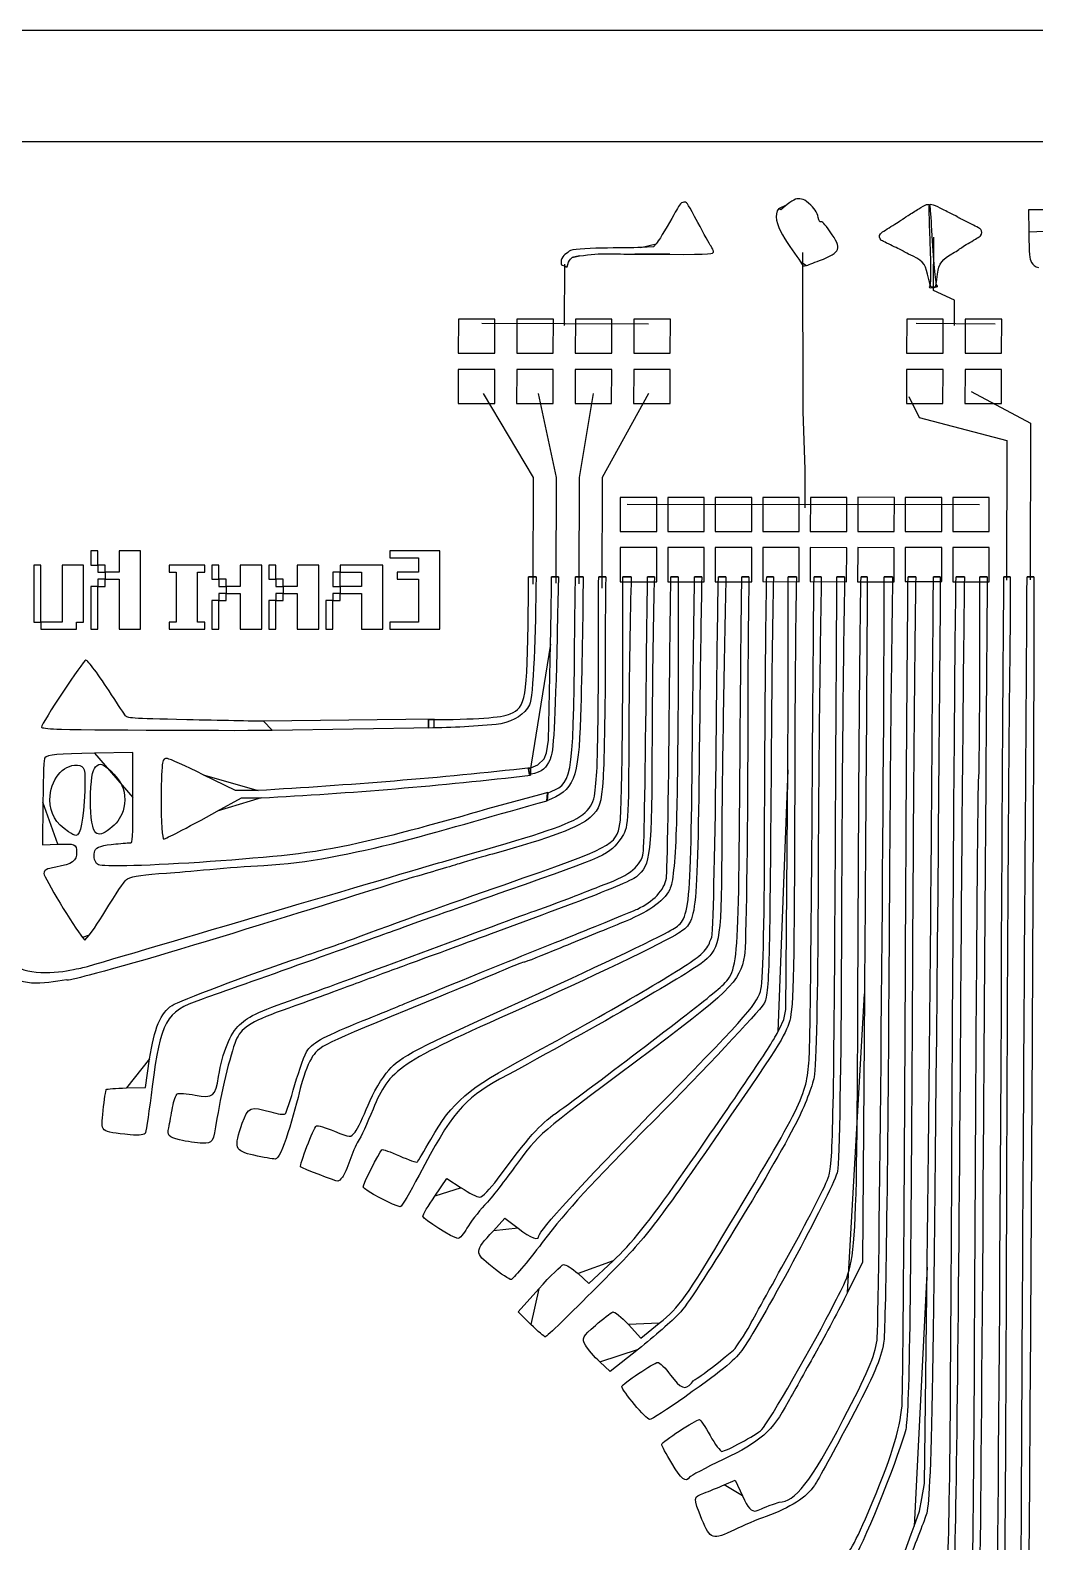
# Model space of a CAD drawing. Extents: x 0 to 138, y 0 to 96.
# Drawn here: x 27.4 to 68.7, y 33.9 to 96 of the extents above; entities that cross this region are included whole.
import ezdxf

# ---------------------------------------------------------------- set-up
doc = ezdxf.new("R2010")
doc.units = 0
doc.layers.add('Layer_1', color=7, linetype='CONTINUOUS')

msp = doc.modelspace()

# ---------------------------------------------------------------- linework, layer by layer
at = {"layer": 'Layer_1', "color": 7}
for points in [[(0.014465, 95.985521), (137.985535, 95.985521), (137.985535, 0.014463), (0.014465, 0.014463), (0.014465, 95.985521)], [(130.89566, 91.395654), (7.104344, 91.395654), (7.104344, 0.604339), (130.89566, 0.604339), (130.89566, 91.395654)], [(54.150551, 88.848008), (54.150551, 88.848022)], [(58.53986, 88.819346), (58.267276, 88.607625), (58.195591, 88.655462)], [(70.808955, 87.800803), (70.809519, 88.606832), (69.636189, 88.606832), (68.462858, 88.606832), (68.471494, 87.703902)], [(62.365646, 87.620314), (62.365638, 87.620314)], [(66.491987, 87.801185), (66.491995, 87.801185)], [(53.141158, 87.205266), (53.038965, 87.084393), (52.511356, 87.056481)], [(49.691474, 86.64475), (49.996341, 86.706066)], [(52.266418, 86.778761), (53.712821, 86.775007)], [(59.075605, 86.471847), (59.196439, 86.284234), (59.300017, 86.310706), (59.299992, 86.310723)], [(46.513093, 82.706169), (46.516823, 84.106983), (45.015792, 84.110981), (45.012062, 82.710167), (46.513093, 82.706169), (46.513093, 82.706169)], [(48.917485, 82.706169), (48.921215, 84.106983), (47.420184, 84.110981), (47.416454, 82.710167), (48.917485, 82.706169), (48.917485, 82.706169)], [(51.321849, 82.706169), (51.325579, 84.106983), (49.824548, 84.110981), (49.820818, 82.710167), (51.321849, 82.706169), (51.321849, 82.706169)], [(53.726241, 82.706169), (53.729971, 84.106983), (52.22894, 84.110981), (52.22521, 82.710167), (53.726241, 82.706169), (53.726241, 82.706169)], [(64.945901, 82.706169), (64.949631, 84.106983), (63.4486, 84.110981), (63.44487, 82.710167), (64.945901, 82.706169), (64.945901, 82.706169)], [(67.350265, 82.706169), (67.353995, 84.106983), (65.852964, 84.110981), (65.849234, 82.710167), (67.350265, 82.706169), (67.350265, 82.706169)], [(46.50759, 80.639618), (46.51132, 82.040432), (45.010289, 82.044429), (45.006559, 80.643616), (46.50759, 80.639618), (46.50759, 80.639618)], [(48.911982, 80.639618), (48.915712, 82.040432), (47.414681, 82.044429), (47.410951, 80.643616), (48.911982, 80.639618), (48.911982, 80.639618)], [(51.316346, 80.639618), (51.320076, 82.040432), (49.819045, 82.044429), (49.815315, 80.643616), (51.316346, 80.639618), (51.316346, 80.639618)], [(53.720738, 80.639618), (53.724468, 82.040432), (52.223437, 82.044429), (52.219707, 80.643616), (53.720738, 80.639618), (53.720738, 80.639618)], [(64.940398, 80.639618), (64.944128, 82.040432), (63.443097, 82.044429), (63.439367, 80.643616), (64.940398, 80.639618), (64.940398, 80.639618)], [(67.344762, 80.639618), (67.348492, 82.040432), (65.847461, 82.044429), (65.843731, 80.643616), (67.344762, 80.639618), (67.344762, 80.639618)], [(53.172279, 75.383219), (53.173943, 76.783673), (51.672155, 76.785456), (51.670491, 75.385002), (53.172279, 75.383219), (53.172279, 75.383219)], [(55.125256, 75.383219), (55.126921, 76.783673), (53.625133, 76.785456), (53.623468, 75.385002), (55.125256, 75.383219), (55.125256, 75.383219)], [(57.078178, 75.383219), (57.079842, 76.783673), (55.578054, 76.785456), (55.57639, 75.385002), (57.078178, 75.383219), (57.078178, 75.383219)], [(59.029338, 75.383375), (59.03019, 76.782664), (57.531635, 76.783578), (57.530783, 75.38429), (59.029338, 75.383375), (59.029338, 75.383375)], [(60.983437, 75.380654), (60.989067, 76.779263), (59.490505, 76.785297), (59.484874, 75.386688), (60.983437, 75.380654), (60.983437, 75.380654)], [(62.937653, 75.382399), (62.94134, 76.783968), (61.439314, 76.78792), (61.435627, 75.386351), (62.937653, 75.382399), (62.937653, 75.382399)], [(64.889502, 75.38404), (64.88854, 76.782006), (63.386488, 76.780965), (63.38745, 75.382999), (64.889502, 75.38404), (64.889502, 75.38404)], [(66.840878, 75.384303), (66.840371, 76.784432), (65.341692, 76.783894), (65.342199, 75.383765), (66.840878, 75.384303), (66.840878, 75.384303)], [(30.191829, 74.003458), (30.191829, 74.296306), (30.191829, 74.589154), (29.89898, 74.589154), (29.89898, 74.296306), (29.89898, 74.003458), (30.191829, 74.003458), (30.191829, 74.003458), (30.191829, 74.003458), (30.191829, 74.003458)], [(31.948913, 71.367831), (31.948913, 71.660678), (31.948913, 71.953526), (31.948913, 72.246373), (31.948913, 72.539221), (31.948913, 72.832068), (31.948913, 73.124916), (31.948913, 73.417763), (31.948913, 73.710611), (31.948913, 74.003458), (31.948913, 74.296306), (31.948913, 74.589154), (31.656066, 74.589154), (31.363218, 74.589154), (31.070371, 74.589154), (31.070371, 74.296306), (31.070371, 74.003458), (31.070371, 73.710611), (30.777522, 73.710611), (30.484676, 73.710611), (30.484676, 73.417763), (30.777522, 73.417763), (31.070371, 73.417763), (31.070371, 73.124916), (31.070371, 72.832068), (31.070371, 72.539221), (31.070371, 72.246373), (31.070371, 71.953526), (31.070371, 71.660678), (31.070371, 71.367831), (31.363218, 71.367831), (31.656066, 71.367831), (31.948913, 71.367831), (31.948913, 71.367831), (31.948913, 71.367831), (31.948913, 71.367831)], [(44.248509, 71.367831), (44.248509, 71.660678), (44.248509, 71.953526), (44.248509, 72.246373), (44.248509, 72.539221), (44.248509, 72.832068), (44.248509, 73.124916), (44.248509, 73.417763), (44.248509, 73.710611), (44.248509, 74.003458), (44.248509, 74.296306), (44.248509, 74.589154), (43.955663, 74.589154), (43.662814, 74.589154), (43.369967, 74.589154), (43.077119, 74.589154), (42.784272, 74.589154), (42.491424, 74.589154), (42.198577, 74.589154), (42.198577, 74.296306), (42.491424, 74.296306), (42.784272, 74.296306), (43.077119, 74.296306), (43.369967, 74.296306), (43.369967, 74.003458), (43.369967, 73.710611), (43.077119, 73.710611), (42.784272, 73.710611), (42.491424, 73.710611), (42.491424, 73.417763), (42.784272, 73.417763), (43.077119, 73.417763), (43.369967, 73.417763), (43.369967, 73.124916), (43.369967, 72.832068), (43.369967, 72.539221), (43.369967, 72.246373), (43.369967, 71.953526), (43.369967, 71.660678), (43.077119, 71.660678), (42.784272, 71.660678), (42.491424, 71.660678), (42.198577, 71.660678), (42.198577, 71.367831), (42.491424, 71.367831), (42.784272, 71.367831), (43.077119, 71.367831), (43.369967, 71.367831), (43.662814, 71.367831), (43.955663, 71.367831), (44.248509, 71.367831), (44.248509, 71.367831), (44.248509, 71.367831), (44.248509, 71.367831)], [(53.169823, 73.317198), (53.171488, 74.717652), (51.669699, 74.719436), (51.668035, 73.318981), (53.169823, 73.317198), (53.169823, 73.317198)], [(55.122801, 73.317198), (55.124465, 74.717652), (53.622677, 74.719436), (53.621013, 73.318981), (55.122801, 73.317198), (55.122801, 73.317198)], [(57.075722, 73.317198), (57.077387, 74.717652), (55.575599, 74.719436), (55.573934, 73.318981), (57.075722, 73.317198), (57.075722, 73.317198)], [(59.028082, 73.319075), (59.028933, 74.718363), (57.530379, 74.719278), (57.529527, 73.31999), (59.028082, 73.319075), (59.028082, 73.319075)], [(60.975131, 73.317356), (60.980761, 74.715965), (59.482199, 74.721998), (59.476568, 73.323389), (60.975131, 73.317356), (60.975131, 73.317356)], [(62.932214, 73.314734), (62.935901, 74.716303), (61.433875, 74.720254), (61.430188, 73.318685), (62.932214, 73.314734), (62.932214, 73.314734)], [(64.89092, 73.321689), (64.889959, 74.719655), (63.387907, 74.718615), (63.388868, 73.320648), (64.89092, 73.321689), (64.89092, 73.321689)], [(66.841625, 73.318763), (66.841119, 74.718892), (65.342439, 74.718354), (65.342946, 73.318225), (66.841625, 73.318763), (66.841625, 73.318763)], [(27.849048, 71.660678), (27.849048, 71.953526), (27.849048, 72.246373), (27.849048, 72.539221), (27.849048, 72.832068), (27.849048, 73.124916), (27.849048, 73.417763), (27.849048, 73.710611), (27.849048, 74.003458), (27.556201, 74.003458), (27.556201, 73.710611), (27.556201, 73.417763), (27.556201, 73.124916), (27.556201, 72.832068), (27.556201, 72.539221), (27.556201, 72.246373), (27.556201, 71.953526), (27.556201, 71.660678), (27.849048, 71.660678), (27.849048, 71.660678), (27.849048, 71.660678), (27.849048, 71.660678)], [(29.606134, 71.660678), (29.606134, 71.953526), (29.606134, 72.246373), (29.606134, 72.539221), (29.606134, 72.832068), (29.606134, 73.124916), (29.606134, 73.417763), (29.606134, 73.710611), (29.606134, 74.003458), (29.313285, 74.003458), (29.020438, 74.003458), (28.72759, 74.003458), (28.72759, 73.710611), (28.72759, 73.417763), (28.72759, 73.124916), (28.72759, 72.832068), (28.72759, 72.539221), (28.72759, 72.246373), (28.72759, 71.953526), (28.72759, 71.660678), (28.434743, 71.660678), (28.141895, 71.660678), (27.849048, 71.660678), (27.849048, 71.367831), (28.141895, 71.367831), (28.434743, 71.367831), (28.72759, 71.367831), (29.020438, 71.367831), (29.313285, 71.367831), (29.313285, 71.660678), (29.606134, 71.660678), (29.606134, 71.660678), (29.606134, 71.660678), (29.606134, 71.660678)], [(30.484676, 73.710611), (30.484676, 74.003458), (30.191829, 74.003458), (30.191829, 73.710611), (30.484676, 73.710611), (30.484676, 73.710611), (30.484676, 73.710611), (30.484676, 73.710611)], [(34.584541, 71.367831), (34.584541, 71.660678), (34.291694, 71.660678), (34.291694, 71.953526), (34.291694, 72.246373), (34.291694, 72.539221), (34.291694, 72.832068), (34.291694, 73.124916), (34.291694, 73.417763), (34.291694, 73.710611), (34.584541, 73.710611), (34.584541, 74.003458), (34.291694, 74.003458), (33.998845, 74.003458), (33.705999, 74.003458), (33.413152, 74.003458), (33.120303, 74.003458), (33.120303, 73.710611), (33.413152, 73.710611), (33.413152, 73.417763), (33.413152, 73.124916), (33.413152, 72.832068), (33.413152, 72.539221), (33.413152, 72.246373), (33.413152, 71.953526), (33.413152, 71.660678), (33.120303, 71.660678), (33.120303, 71.367831), (33.413152, 71.367831), (33.705999, 71.367831), (33.998845, 71.367831), (34.291694, 71.367831), (34.584541, 71.367831), (34.584541, 71.367831), (34.584541, 71.367831), (34.584541, 71.367831)], [(35.170236, 73.417763), (35.170236, 73.710611), (35.170236, 74.003458), (34.877389, 74.003458), (34.877389, 73.710611), (34.877389, 73.417763), (35.170236, 73.417763), (35.170236, 73.417763), (35.170236, 73.417763), (35.170236, 73.417763)], [(36.927321, 71.367831), (36.927321, 71.660678), (36.927321, 71.953526), (36.927321, 72.246373), (36.927321, 72.539221), (36.927321, 72.832068), (36.927321, 73.124916), (36.927321, 73.417763), (36.927321, 73.710611), (36.927321, 74.003458), (36.634473, 74.003458), (36.341626, 74.003458), (36.048778, 74.003458), (36.048778, 73.710611), (36.048778, 73.417763), (36.048778, 73.124916), (35.755931, 73.124916), (35.463084, 73.124916), (35.463084, 72.832068), (35.755931, 72.832068), (36.048778, 72.832068), (36.048778, 72.539221), (36.048778, 72.246373), (36.048778, 71.953526), (36.048778, 71.660678), (36.048778, 71.367831), (36.341626, 71.367831), (36.634473, 71.367831), (36.927321, 71.367831), (36.927321, 71.367831), (36.927321, 71.367831), (36.927321, 71.367831)], [(37.513017, 73.417763), (37.513017, 73.710611), (37.513017, 74.003458), (37.220168, 74.003458), (37.220168, 73.710611), (37.220168, 73.417763), (37.513017, 73.417763), (37.513017, 73.417763), (37.513017, 73.417763), (37.513017, 73.417763)], [(39.270101, 71.367831), (39.270101, 71.660678), (39.270101, 71.953526), (39.270101, 72.246373), (39.270101, 72.539221), (39.270101, 72.832068), (39.270101, 73.124916), (39.270101, 73.417763), (39.270101, 73.710611), (39.270101, 74.003458), (38.977254, 74.003458), (38.684405, 74.003458), (38.391559, 74.003458), (38.391559, 73.710611), (38.391559, 73.417763), (38.391559, 73.124916), (38.098712, 73.124916), (37.805863, 73.124916), (37.805863, 72.832068), (38.098712, 72.832068), (38.391559, 72.832068), (38.391559, 72.539221), (38.391559, 72.246373), (38.391559, 71.953526), (38.391559, 71.660678), (38.391559, 71.367831), (38.684405, 71.367831), (38.977254, 71.367831), (39.270101, 71.367831), (39.270101, 71.367831), (39.270101, 71.367831), (39.270101, 71.367831)], [(41.905728, 71.367831), (41.905728, 71.660678), (41.905728, 71.953526), (41.905728, 72.246373), (41.905728, 72.539221), (41.905728, 72.832068), (41.905728, 73.124916), (41.905728, 73.417763), (41.905728, 73.710611), (41.905728, 74.003458), (41.612882, 74.003458), (41.320035, 74.003458), (41.027186, 74.003458), (40.73434, 74.003458), (40.441491, 74.003458), (40.148644, 74.003458), (40.148644, 73.710611), (40.441491, 73.710611), (40.73434, 73.710611), (41.027186, 73.710611), (41.027186, 73.417763), (41.027186, 73.124916), (40.73434, 73.124916), (40.441491, 73.124916), (40.148644, 73.124916), (40.148644, 72.832068), (40.441491, 72.832068), (40.73434, 72.832068), (41.027186, 72.832068), (41.027186, 72.539221), (41.027186, 72.246373), (41.027186, 71.953526), (41.027186, 71.660678), (41.027186, 71.367831), (41.320035, 71.367831), (41.612882, 71.367831), (41.905728, 71.367831), (41.905728, 71.367831), (41.905728, 71.367831), (41.905728, 71.367831)], [(30.484676, 73.124916), (30.484676, 73.417763), (30.191829, 73.417763), (30.191829, 73.124916), (30.484676, 73.124916), (30.484676, 73.124916), (30.484676, 73.124916), (30.484676, 73.124916)], [(35.463084, 73.124916), (35.463084, 73.417763), (35.170236, 73.417763), (35.170236, 73.124916), (35.463084, 73.124916), (35.463084, 73.124916), (35.463084, 73.124916), (35.463084, 73.124916)], [(37.805863, 73.124916), (37.805863, 73.417763), (37.513017, 73.417763), (37.513017, 73.124916), (37.805863, 73.124916), (37.805863, 73.124916), (37.805863, 73.124916), (37.805863, 73.124916)], [(40.148644, 73.124916), (40.148644, 73.417763), (40.148644, 73.710611), (39.855796, 73.710611), (39.855796, 73.417763), (39.855796, 73.124916), (40.148644, 73.124916), (40.148644, 73.124916), (40.148644, 73.124916), (40.148644, 73.124916)], [(47.898744, 73.513992), (48.209079, 73.513992)], [(48.847937, 73.513992), (49.130159, 73.513992)], [(49.829116, 73.513992), (50.144395, 73.513992)], [(50.783809, 73.513992), (51.072641, 73.513992)], [(51.774892, 73.51398), (52.123809, 73.513992)], [(52.79574, 73.513992), (53.073004, 73.513992)], [(53.753202, 73.513992), (54.050308, 73.513992)], [(54.729406, 73.513992), (55.019344, 73.513992)], [(55.704503, 73.513992), (56.015941, 73.513992)], [(56.668001, 73.513992), (56.959622, 73.513992)], [(57.691091, 73.513992), (57.967796, 73.513992)], [(58.576346, 73.513992), (58.910923, 73.513992)], [(59.640194, 73.513992), (59.930671, 73.513992)], [(60.57944, 73.513992), (60.89144, 73.513992)], [(61.570537, 73.513992), (61.825751, 73.513992)], [(62.527999, 73.513992), (62.870854, 73.513992)], [(63.504753, 73.513992), (63.820599, 73.513992)], [(64.549291, 73.513992), (64.830974, 73.513992)], [(65.4759, 73.513992), (65.819856, 73.513992)], [(66.454305, 73.513986), (66.757474, 73.513992)], [(67.447595, 73.513992), (67.70832, 73.513992)], [(68.396237, 73.513992), (68.680663, 73.513992)], [(30.191829, 71.367831), (30.191829, 71.660678), (30.191829, 71.953526), (30.191829, 72.246373), (30.191829, 72.539221), (30.191829, 72.832068), (30.191829, 73.124916), (29.89898, 73.124916), (29.89898, 72.832068), (29.89898, 72.539221), (29.89898, 72.246373), (29.89898, 71.953526), (29.89898, 71.660678), (29.89898, 71.367831), (30.191829, 71.367831), (30.191829, 71.367831), (30.191829, 71.367831), (30.191829, 71.367831)], [(35.463084, 72.539221), (35.463084, 72.832068), (35.170236, 72.832068), (35.170236, 72.539221), (35.463084, 72.539221), (35.463084, 72.539221), (35.463084, 72.539221), (35.463084, 72.539221)], [(37.805863, 72.539221), (37.805863, 72.832068), (37.513017, 72.832068), (37.513017, 72.539221), (37.805863, 72.539221), (37.805863, 72.539221), (37.805863, 72.539221), (37.805863, 72.539221)], [(40.148644, 72.539221), (40.148644, 72.832068), (39.855796, 72.832068), (39.855796, 72.539221), (40.148644, 72.539221), (40.148644, 72.539221), (40.148644, 72.539221), (40.148644, 72.539221)], [(35.170236, 71.367831), (35.170236, 71.660678), (35.170236, 71.953526), (35.170236, 72.246373), (35.170236, 72.539221), (34.877389, 72.539221), (34.877389, 72.246373), (34.877389, 71.953526), (34.877389, 71.660678), (34.877389, 71.367831), (35.170236, 71.367831), (35.170236, 71.367831), (35.170236, 71.367831), (35.170236, 71.367831)], [(37.513017, 71.367831), (37.513017, 71.660678), (37.513017, 71.953526), (37.513017, 72.246373), (37.513017, 72.539221), (37.220168, 72.539221), (37.220168, 72.246373), (37.220168, 71.953526), (37.220168, 71.660678), (37.220168, 71.367831), (37.513017, 71.367831), (37.513017, 71.367831), (37.513017, 71.367831), (37.513017, 71.367831)], [(39.855796, 71.367831), (39.855796, 71.660678), (39.855796, 71.953526), (39.855796, 72.246373), (39.855796, 72.539221), (39.562949, 72.539221), (39.562949, 72.246373), (39.562949, 71.953526), (39.562949, 71.660678), (39.562949, 71.367831), (39.855796, 71.367831), (39.855796, 71.367831), (39.855796, 71.367831), (39.855796, 71.367831)], [(47.943945, 65.392387), (47.900949, 65.620038), (48.278531, 65.796978), (48.543667, 66.042821), (48.643436, 66.285355), (48.714545, 66.799089), (48.801635, 70.749097)], [(37.356579, 67.218788), (44.022007, 67.324556), (44.022007, 67.496881), (44.022007, 67.6692), (36.996266, 67.582313)], [(37.356579, 67.21874), (37.356579, 67.218788)], [(43.78778, 67.302348), (43.78778, 67.650715)], [(31.630146, 64.441778), (31.630146, 66.294022), (30.047331, 66.266336)], [(36.77854, 64.734657), (35.85304, 64.734657), (34.526576, 65.385145)], [(47.984213, 65.368293), (47.984213, 65.517953), (47.984213, 65.667613)], [(58.155758, 54.811258), (58.223006, 54.93473), (58.39223, 55.319478), (58.47822, 55.730134), (58.555941, 65.585864)], [(48.647847, 64.309249), (48.67542, 64.632811)], [(48.664563, 64.312887), (48.681242, 64.482288), (48.697922, 64.651683)], [(27.934486, 64.262894), (27.919161, 62.498949), (28.54704, 62.527001)], [(35.092508, 63.881169), (36.097794, 64.435337), (36.900917, 64.435337)], [(28.988552, 63.033754), (28.988552, 63.033754)], [(30.063855, 63.051063), (30.063855, 63.051063), (30.063852, 63.051082)], [(33.514976, 63.033929), (33.514976, 63.033929)], [(29.561875, 58.697156), (29.654847, 58.585878), (29.837138, 58.792281), (29.837171, 58.792267)], [(61.709994, 56.378364), (61.625658, 45.343032), (61.013258, 44.102248)], [(31.365043, 52.509936), (32.147217, 52.525909), (32.319197, 53.7011)], [(44.045169, 48.066036), (44.539058, 48.794743), (45.126656, 48.407791)], [(45.368114, 46.746978), (45.366985, 46.746978)], [(46.451805, 46.643351), (46.920336, 47.159838), (47.472104, 46.740916)], [(49.933832, 44.876705), (50.38142, 44.472664), (51.385182, 45.407526)], [(63.754988, 34.503385), (63.968862, 35.112477), (64.076349, 35.631173), (64.175567, 36.24743), (64.288566, 45.147353)], [(47.993554, 42.788151), (47.468796, 43.302436), (48.326489, 44.25769)], [(52.004209, 42.785393), (52.512979, 42.219848), (53.275862, 42.843825)], [(52.418169, 41.777772), (51.258964, 40.853938), (50.833427, 41.246402)], [(54.322057, 39.805525), (54.321493, 39.805525)], [(55.940424, 36.195064), (56.393523, 36.3924), (56.69063, 35.740864)]]:
    msp.add_lwpolyline(points, close=True, dxfattribs=at)
for points in [[(65.415324, 83.843565), (65.420376, 84.886063), (64.553321, 85.282966), (64.563961, 87.474991)], [(49.382531, 86.366603), (49.36492, 83.848828)], [(59.274208, 76.353675), (59.274208, 77.935652), (59.196983, 80.30784), (59.18355, 86.852133)], [(45.983006, 83.93998), (52.825148, 83.92237)], [(63.84373, 83.93998), (67.091766, 83.92237)], [(46.037376, 81.058522), (48.090088, 77.605988), (48.076852, 73.210549)], [(48.300318, 81.058522), (49.035615, 77.605988), (49.022378, 73.263347)], [(50.563258, 81.058522), (49.981141, 77.605988), (49.967905, 73.233003)], [(52.826201, 81.058522), (50.926667, 77.605988), (50.913431, 73.050927)], [(63.531349, 80.930306), (63.957118, 80.072322), (67.56332, 79.115645), (67.550084, 73.375742)], [(66.103602, 81.141724), (68.539199, 79.83799), (68.525399, 73.392625)], [(66.440053, 76.477206), (51.94821, 76.494817)]]:
    msp.add_lwpolyline(points, dxfattribs=at)
for points in [[(54.150551, 88.848022), (54.103298, 88.80077), (54.02527, 88.684788), (53.977154, 88.590286)], [(54.328427, 88.922839), (54.267476, 88.930177), (54.207498, 88.904947), (54.150551, 88.848008)], [(54.860027, 88.083702), (54.472456, 88.813684), (54.409495, 88.913069), (54.328427, 88.922839)], [(59.118929, 89.047254), (58.923411, 89.086221), (58.842524, 89.054395), (58.53986, 88.819346)], [(59.41671, 88.876547), (59.288864, 88.985002), (59.212943, 89.028518), (59.118929, 89.047254)], [(59.813537, 88.286423), (59.765071, 88.514176), (59.660395, 88.669839), (59.41671, 88.876547)], [(53.977154, 88.590286), (53.898899, 88.436582), (53.516039, 87.773413), (53.318537, 87.449462)], [(58.195591, 88.655462), (57.739562, 88.172574), (58.755272, 86.970113), (59.075605, 86.471847)], [(59.905759, 88.105721), (59.867162, 88.091977), (59.846148, 88.133125), (59.813537, 88.286423)], [(63.242359, 88.196355), (63.268073, 88.219367), (63.386625, 88.2984), (63.505786, 88.371996)], [(63.505786, 88.371996), (63.624947, 88.445591), (63.82058, 88.569878), (63.940525, 88.648187)], [(63.940525, 88.648187), (64.06047, 88.726496), (64.206109, 88.802449), (64.264168, 88.816972)], [(64.264168, 88.816972), (64.354176, 88.839493), (64.373566, 88.831349), (64.395781, 88.761838)], [(64.362338, 88.744117), (64.352357, 88.698111), (64.362514, 88.248612), (64.384964, 87.74523)], [(64.4881, 88.811537), (64.396356, 88.825382), (64.37783, 88.815427), (64.362338, 88.744117)], [(64.395781, 88.761838), (64.4101, 88.716993), (64.44281, 88.26857), (64.468417, 87.765339)], [(64.82635, 88.674352), (64.699491, 88.740878), (64.547279, 88.802612), (64.4881, 88.811537)], [(65.285424, 88.440832), (65.159793, 88.502741), (64.95321, 88.607826), (64.82635, 88.674352)], [(65.564385, 88.291086), (65.536595, 88.311543), (65.411054, 88.378924), (65.285424, 88.440832)], [(66.030105, 88.054948), (65.801759, 88.164373), (65.592184, 88.270634), (65.564385, 88.291086)], [(55.401645, 87.104129), (55.345556, 87.187463), (55.101826, 87.628272), (54.860027, 88.083702)], [(59.862743, 86.517857), (60.758093, 86.870116), (60.802481, 86.990529), (60.300179, 87.704449)], [(60.300179, 87.704449), (60.052661, 88.056245), (59.978564, 88.131629), (59.905759, 88.105721)], [(62.395708, 87.359936), (62.320702, 87.418139), (62.307032, 87.536531), (62.365646, 87.620314)], [(62.365638, 87.620314), (62.388331, 87.652768), (62.584367, 87.786243), (62.801253, 87.916924)], [(62.801253, 87.916924), (63.018136, 88.047605), (63.216635, 88.173348), (63.242359, 88.196355)], [(64.384964, 87.74523), (64.43921, 86.528491), (64.443078, 85.581202), (64.394244, 85.479159)], [(64.468417, 87.765339), (64.53033, 86.548966), (64.616722, 85.605617), (64.675056, 85.50869)], [(66.491995, 87.801185), (66.466314, 87.83133), (66.258454, 87.945522), (66.030105, 88.054948)], [(66.486867, 87.539127), (66.555986, 87.604211), (66.558316, 87.723366), (66.491987, 87.801185)], [(68.471494, 87.703902), (68.48092, 86.715721), (68.490318, 86.609216), (68.583088, 86.438784)], [(52.511356, 87.056481), (51.959685, 87.027297), (49.743324, 87.060122), (49.568442, 86.902114)], [(53.318537, 87.449462), (53.277183, 87.381632), (53.197362, 87.271743), (53.141158, 87.205266)], [(55.503629, 86.905834), (55.503629, 86.931573), (55.457737, 87.020791), (55.401645, 87.104129)], [(62.856631, 87.126366), (62.638382, 87.227467), (62.430967, 87.332571), (62.395708, 87.359936)], [(63.308418, 86.899537), (63.278184, 86.923183), (63.07488, 87.025266), (62.856631, 87.126366)], [(65.416892, 86.860157), (65.501955, 86.907275), (65.594327, 86.967448), (65.622168, 86.993872)], [(65.622168, 86.993872), (65.650011, 87.020292), (65.842666, 87.141277), (66.050291, 87.26271)], [(66.050291, 87.26271), (66.257916, 87.384142), (66.454375, 87.508527), (66.486867, 87.539127)], [(49.568442, 86.902114), (49.418172, 86.766354), (49.237751, 86.699586), (49.237751, 86.456559)], [(49.237751, 86.456559), (49.237751, 86.333016), (49.245738, 86.322006), (49.3354, 86.322006)], [(49.517114, 86.356161), (49.550041, 86.529423), (49.58489, 86.535601), (49.691474, 86.64475)], [(49.996341, 86.706066), (50.919318, 86.860565), (51.422074, 86.781532), (52.266418, 86.778761)], [(53.712821, 86.775007), (55.446414, 86.77052), (55.503629, 86.772749), (55.503629, 86.905834)], [(59.299992, 86.310723), (59.356953, 86.325286), (59.610199, 86.418498), (59.862743, 86.517857)], [(63.525498, 86.785985), (63.436334, 86.824785), (63.338649, 86.875884), (63.308418, 86.899537)], [(64.306062, 85.958485), (64.213968, 86.404393), (64.082775, 86.543476), (63.525498, 86.785985)], [(64.71871, 85.962061), (64.767905, 86.414713), (64.885253, 86.565662), (65.416892, 86.860157)], [(68.583088, 86.438784), (68.641993, 86.330552), (68.717273, 86.275031), (68.868984, 86.227916)], [(49.3354, 86.322006), (49.427046, 86.322006), (49.478489, 86.15291), (49.517114, 86.356161)], [(64.40118, 85.566166), (64.376645, 85.647455), (64.333837, 85.823996), (64.306062, 85.958485)], [(64.661399, 85.562464), (64.678078, 85.645721), (64.703873, 85.825537), (64.71871, 85.962061)], [(64.394244, 85.479159), (64.356986, 85.401299), (64.361093, 85.398204), (64.493217, 85.404512)], [(64.583644, 85.424953), (64.450815, 85.418612), (64.444173, 85.423748), (64.40118, 85.566166)], [(64.493217, 85.404512), (64.626046, 85.410853), (64.632168, 85.416598), (64.661399, 85.562464)], [(64.675056, 85.50869), (64.719561, 85.434734), (64.715768, 85.431261), (64.583644, 85.424953)], [(47.890475, 72.207613), (47.896458, 72.697125), (47.89849, 73.11717), (47.898744, 73.513992)], [(48.209079, 73.513992), (48.195504, 71.245788), (48.088316, 68.541696), (47.93733, 68.255949)], [(48.801635, 70.749097), (48.824157, 71.770166), (48.837497, 72.681089), (48.847937, 73.513992)], [(49.130159, 73.513992), (49.108597, 72.612046), (49.098446, 72.327487), (49.071731, 71.071005)], [(49.795489, 70.926036), (49.803561, 71.85873), (49.815414, 72.716564), (49.829116, 73.513992)], [(50.144395, 73.513992), (50.131328, 71.846546), (50.094196, 69.750886), (50.035807, 67.765368)], [(50.777205, 71.360393), (50.774947, 72.184973), (50.780422, 72.819025), (50.783809, 73.513992)], [(51.072641, 73.513992), (51.061917, 72.823899), (51.054466, 72.036361), (51.054466, 71.034077)], [(51.658032, 63.365557), (51.753347, 63.922723), (51.801737, 70.023382), (51.774892, 73.51398)], [(52.123809, 73.513992), (52.077296, 72.11954), (52.033565, 69.413805), (52.025141, 67.269825)], [(52.744477, 69.547999), (52.75825, 71.086322), (52.777125, 72.350166), (52.79574, 73.513992)], [(53.073004, 73.513992), (53.02705, 72.112547), (52.986167, 69.364811), (52.978744, 66.985398)], [(53.699735, 69.22223), (53.713479, 70.88668), (53.733573, 72.243311), (53.753202, 73.513992)], [(54.050308, 73.513992), (54.067326, 70.258722), (54.039528, 65.097902), (53.96983, 63.162171)], [(54.654989, 68.253194), (54.676099, 70.294288), (54.703119, 72.068952), (54.729406, 73.513992)], [(55.019344, 73.513992), (54.992702, 72.045835), (54.963554, 70.047069), (54.938315, 67.871201)], [(55.624027, 67.375108), (55.645843, 69.698974), (55.675189, 71.867016), (55.704503, 73.513992)], [(56.015941, 73.513992), (55.942984, 70.43734), (55.855599, 65.34919), (55.845614, 62.936723)], [(56.603508, 67.003588), (56.623066, 69.529815), (56.646205, 71.820686), (56.668001, 73.513992)], [(56.959622, 73.513992), (56.933714, 71.969302), (56.916165, 69.790518), (56.912217, 67.208089)], [(57.677855, 72.670633), (57.685079, 73.115245), (57.684656, 73.112082), (57.691091, 73.513992)], [(57.967796, 73.513992), (57.930587, 71.688288), (57.895815, 69.059684), (57.87464, 66.036756)], [(58.555941, 65.585864), (58.581369, 68.821437), (58.586207, 71.611729), (58.576346, 73.513992)], [(58.910923, 73.513992), (58.875278, 71.668371), (58.847203, 68.338186), (58.842021, 64.78991)], [(59.574046, 65.701067), (59.592476, 68.773677), (59.616538, 71.527568), (59.640194, 73.513992)], [(59.930671, 73.513992), (59.925986, 72.910936), (59.920285, 72.285066), (59.905327, 71.462369)], [(60.520462, 63.039249), (60.550727, 68.774349), (60.567138, 71.53657), (60.57944, 73.513992)], [(60.89144, 73.513992), (60.886304, 72.932504), (60.878147, 72.2805), (60.864431, 71.462369)], [(61.464154, 61.06259), (61.492508, 67.180524), (61.527442, 71.098285), (61.570537, 73.513992)], [(61.825751, 73.513992), (61.81274, 70.671557), (61.779274, 65.440695), (61.709994, 56.378364)], [(62.232546, 42.143228), (62.314407, 42.681682), (62.512002, 64.990519), (62.527999, 73.513992)], [(62.870854, 73.513992), (62.818431, 70.644328), (62.762805, 65.404333), (62.728089, 59.251849)], [(63.402777, 58.327461), (63.430774, 64.833598), (63.469467, 70.3323), (63.504753, 73.513992)], [(63.820599, 73.513992), (63.772381, 70.475203), (63.717664, 64.267635), (63.681142, 57.152271)], [(64.485351, 65.389632), (64.515676, 69.676091), (64.532905, 71.627582), (64.549291, 73.513992)], [(64.830974, 73.513992), (64.821576, 71.882964), (64.801705, 69.536631), (64.761522, 64.932672)], [(65.451093, 71.419375), (65.464837, 72.4821), (65.465599, 72.667587), (65.4759, 73.513992)], [(65.819856, 73.513992), (65.773283, 69.979977), (65.707099, 62.635677), (65.648428, 54.158619)], [(66.408554, 65.231427), (66.447089, 65.349622), (66.465253, 70.375062), (66.454305, 73.513986)], [(66.757474, 73.421389), (66.745197, 71.841167), (66.672551, 61.33242), (66.595967, 50.068603)], [(66.757474, 73.513992), (66.757203, 73.477029), (66.757756, 73.459303), (66.757474, 73.421389)], [(67.362708, 60.619413), (67.387374, 65.967832), (67.418997, 70.518395), (67.447595, 73.513992)], [(67.70832, 73.513992), (67.706627, 72.420316), (67.698471, 71.141121), (67.679105, 69.699583)], [(68.334501, 63.691888), (68.364718, 67.872386), (68.384285, 71.128054), (68.396237, 73.513992)], [(68.680663, 73.513992), (68.674285, 66.126489), (68.571285, 46.094062), (68.452461, 30.66913)], [(47.146337, 67.885532), (47.79262, 68.167475), (47.844722, 68.472312), (47.890475, 72.207613)], [(57.604545, 62.964835), (57.611911, 66.273801), (57.644891, 70.641395), (57.677855, 72.670633)], [(59.905327, 71.462369), (59.858236, 68.876547), (59.811435, 63.816046), (59.801698, 60.216476)], [(60.864431, 71.462369), (60.821057, 68.876547), (60.774687, 62.930187), (60.760802, 58.248086)], [(48.67542, 64.632811), (49.676733, 65.030002), (49.743882, 64.952716), (49.795489, 70.926036)], [(49.071731, 71.071005), (48.995452, 67.48332), (48.926753, 66.284869), (48.782893, 66.012505)], [(50.696176, 65.354354), (50.748323, 66.015686), (50.784684, 68.718463), (50.777205, 71.360393)], [(51.054466, 71.034077), (51.054466, 68.526385), (51.014032, 65.929351), (50.964618, 65.262852)], [(65.305573, 49.587392), (65.351576, 58.960997), (65.417023, 68.785488), (65.451093, 71.419375)], [(29.69989, 70.092947), (29.593049, 70.092101), (27.872583, 67.502209), (27.872583, 67.34191)], [(30.755102, 68.674456), (30.219368, 69.502931), (29.780151, 70.093362), (29.69989, 70.092947)], [(67.679105, 69.699583), (67.631344, 66.144071), (67.57322, 56.241554), (67.54957, 47.693966)], [(52.616597, 62.178251), (52.652769, 62.400205), (52.71019, 65.716621), (52.744477, 69.547999)], [(53.569647, 61.127083), (53.60624, 61.352469), (53.664844, 64.995464), (53.699735, 69.22223)], [(31.329602, 67.810551), (31.282572, 67.86979), (31.024046, 68.258542), (30.755102, 68.674456)], [(33.851805, 67.644667), (31.450647, 67.702003), (31.413857, 67.704425), (31.329602, 67.810551)], [(43.78778, 67.650715), (45.742976, 67.65523), (46.793012, 67.731396), (47.146337, 67.885532)], [(47.93733, 68.255949), (47.732476, 67.868277), (47.334949, 67.603564), (46.757729, 67.471021)], [(50.035807, 67.765368), (49.960056, 65.190028), (49.756292, 64.734752), (48.647847, 64.309249)], [(53.756509, 58.990574), (54.575792, 59.474438), (54.562801, 59.340357), (54.654989, 68.253194)], [(54.938315, 67.871201), (54.838676, 59.283712), (54.850389, 59.401836), (54.066844, 58.867652)], [(27.872583, 67.34191), (27.872583, 67.309034), (28.112224, 67.277019), (28.503135, 67.257695)], [(28.503135, 67.257695), (29.151117, 67.225663), (36.73387, 67.192301), (37.356579, 67.21874)], [(36.996266, 67.582313), (36.606997, 67.58457), (35.191991, 67.612663), (33.851805, 67.644667)], [(46.757729, 67.471021), (45.761078, 67.368162), (44.762454, 67.316008), (43.78778, 67.302348)], [(52.025141, 67.269825), (52.009506, 63.284483), (52.003156, 63.199836), (51.701579, 62.771358)], [(55.45315, 58.818043), (55.514164, 59.804759), (55.585959, 63.321838), (55.624027, 67.375108)], [(56.912217, 67.208089), (56.90502, 62.5089), (56.844661, 58.345137), (56.777721, 57.955391)], [(52.978744, 66.985398), (52.963392, 62.00572), (52.928261, 61.692499), (52.332171, 61.184961)], [(55.600295, 56.493017), (56.587729, 57.3873), (56.523938, 56.718312), (56.603508, 67.003588)], [(28.007835, 66.083035), (27.967542, 66.044027), (27.945103, 65.487343), (27.934486, 64.262894)], [(30.047331, 66.266336), (28.525101, 66.239722), (28.133291, 66.20449), (28.007835, 66.083035)], [(32.848917, 65.857099), (32.821683, 65.747352), (32.796991, 65.130005), (32.794064, 64.485223)], [(33.049278, 66.046138), (32.912956, 66.055648), (32.893686, 66.037473), (32.848917, 65.857099)], [(34.526576, 65.385145), (33.797017, 65.742912), (33.132232, 66.04036), (33.049278, 66.046138)], [(48.782893, 66.012505), (48.597705, 65.661898), (48.532274, 65.50615), (47.943945, 65.392387)], [(57.87464, 66.036756), (57.812483, 57.166574), (57.785774, 56.271413), (57.574779, 55.963297)], [(28.221954, 64.355291), (28.223083, 65.162361), (28.746732, 65.821348), (29.348543, 65.772969)], [(29.348543, 65.772969), (29.658426, 65.748077), (29.686287, 65.649768), (29.649911, 64.709711)], [(29.894798, 64.609943), (29.924869, 65.394094), (29.983772, 65.647998), (30.161795, 65.761048)], [(30.161795, 65.761048), (30.270354, 65.829986), (30.300439, 65.830418), (30.431102, 65.764914)], [(30.431102, 65.764914), (30.65224, 65.65408), (31.05704, 65.211005), (31.180163, 64.945019)], [(47.984213, 65.667613), (44.295481, 65.246074), (40.467272, 64.954273), (36.77854, 64.734657)], [(36.900917, 64.435337), (40.548857, 64.625168), (44.336273, 64.935698), (47.984213, 65.368293)], [(44.50713, 61.84697), (50.729741, 63.634492), (50.552632, 63.533965), (50.696176, 65.354354)], [(50.964618, 65.262852), (50.880242, 64.124729), (50.848269, 64.025452), (50.437105, 63.631805)], [(59.442858, 53.817418), (59.479338, 54.399984), (59.538297, 59.747623), (59.574046, 65.701067)], [(64.288566, 45.147353), (64.354913, 50.354904), (64.443435, 59.463784), (64.485351, 65.389632)], [(29.649911, 64.709711), (29.603249, 63.503708), (29.480756, 62.888855), (29.287146, 62.888855)], [(31.180163, 64.945019), (31.334947, 64.610628), (31.333087, 64.095655), (31.175901, 63.761851)], [(48.697922, 64.651683), (44.920578, 63.68799), (41.111932, 62.317358), (37.386133, 62.023762)], [(58.842021, 64.78991), (58.831579, 57.547735), (58.793911, 55.784464), (58.63752, 55.286957)], [(64.761522, 64.932672), (64.542453, 39.833546), (64.469899, 35.588662), (64.249994, 34.960895)], [(66.267993, 47.467962), (66.315184, 57.145261), (66.378478, 65.139047), (66.408554, 65.231427)], [(28.988552, 63.033754), (28.448965, 63.397112), (28.221184, 63.789796), (28.221954, 64.355291)], [(30.063852, 63.051082), (29.933573, 63.243787), (29.866215, 63.864898), (29.894798, 64.609943)], [(31.540066, 62.587849), (31.624205, 62.58926), (31.630146, 62.711628), (31.630146, 64.441778)], [(32.794064, 64.485223), (32.789013, 63.373705), (32.830437, 62.738188), (32.907834, 62.740026)], [(37.009146, 61.658014), (40.519977, 61.835944), (44.67085, 63.222846), (48.664563, 64.312887)], [(31.175901, 63.761851), (31.045311, 63.484545), (30.880087, 63.296001), (30.580104, 63.08196)], [(33.514976, 63.033929), (33.82971, 63.195117), (34.539598, 63.576377), (35.092508, 63.881169)], [(50.437105, 63.631805), (50.022249, 63.234606), (48.816517, 62.78283), (46.416542, 62.125334)], [(68.16197, 34.76466), (68.206809, 43.743208), (68.284429, 56.760437), (68.334501, 63.691888)], [(29.287146, 62.888855), (29.241259, 62.888855), (29.10689, 62.95406), (28.988552, 63.033754)], [(30.580104, 63.08196), (30.338155, 62.909325), (30.166623, 62.899061), (30.063855, 63.051063)], [(32.907834, 62.740026), (32.927053, 62.74059), (33.200247, 62.872738), (33.514976, 63.033929)], [(46.893878, 60.865243), (51.35639, 62.419401), (51.509958, 62.499908), (51.658032, 63.365557)], [(51.701579, 62.771358), (51.228701, 62.099522), (51.155089, 62.065526), (47.030581, 60.623271)], [(53.96983, 63.162171), (53.918434, 61.735075), (53.830629, 60.903532), (53.70635, 60.673434)], [(55.845614, 62.936723), (55.827608, 58.570892), (55.790406, 58.30098), (55.130139, 57.731047)], [(57.438629, 56.47207), (57.541022, 56.791478), (57.595542, 58.931485), (57.604545, 62.964835)], [(60.244852, 48.886245), (60.41856, 49.426968), (60.459826, 51.543048), (60.520462, 63.039249)], [(29.313816, 62.209115), (29.313816, 61.828761), (29.163865, 61.719183), (28.464502, 61.588483)], [(28.54704, 62.527001), (29.251574, 62.558447), (29.313816, 62.532674), (29.313816, 62.209115)], [(30.137413, 61.741461), (30.035091, 61.840626), (30.00033, 62.096068), (30.066437, 62.26303)], [(30.066437, 62.26303), (30.123734, 62.407737), (30.388955, 62.493434), (30.924345, 62.540226)], [(30.924345, 62.540226), (31.213448, 62.565485), (31.490519, 62.586926), (31.540066, 62.587849)], [(51.046736, 60.880139), (52.096794, 61.277917), (52.52792, 61.634019), (52.616597, 62.178251)], [(28.464502, 61.588483), (28.069484, 61.514656), (27.975492, 61.464618), (27.975535, 61.328161)], [(29.763458, 57.502404), (32.803352, 58.403997), (43.440339, 61.540536), (44.50713, 61.84697)], [(31.136466, 61.641687), (30.308988, 61.641687), (30.232472, 61.649335), (30.137413, 61.741461)], [(37.386133, 62.023762), (35.2797, 61.819592), (32.369664, 61.641687), (31.136466, 61.641687)], [(33.019947, 61.341502), (33.797514, 61.392293), (35.658132, 61.589544), (37.009146, 61.658014)], [(45.052835, 61.727356), (44.640195, 61.600892), (43.657769, 61.311036), (42.870021, 61.082986)], [(46.416542, 62.125334), (46.078945, 62.032836), (45.465447, 61.853839), (45.052835, 61.727356)], [(27.975535, 61.328161), (27.975588, 61.163227), (29.204799, 59.12453), (29.561875, 58.697156)], [(42.870021, 61.082986), (42.605701, 61.006106), (32.794369, 57.890006), (29.838069, 57.146802)], [(30.647601, 60.021057), (31.085093, 60.733146), (31.317802, 61.064176), (31.414342, 61.111739)], [(31.414342, 61.111739), (31.615826, 61.211013), (32.114341, 61.282351), (33.019947, 61.341502)], [(52.332171, 61.184961), (52.189064, 61.063115), (51.029718, 60.575878), (49.755789, 60.102374)], [(52.378472, 59.864799), (53.012165, 60.147013), (53.493289, 60.656689), (53.569647, 61.127083)], [(60.467556, 43.648598), (61.464083, 45.647028), (61.386441, 44.29432), (61.464154, 61.06259)], [(40.414894, 58.540771), (41.830002, 59.071075), (44.728997, 60.111298), (46.893878, 60.865243)], [(47.030581, 60.623271), (45.164062, 59.970587), (43.608081, 59.418137), (42.324305, 58.951438)], [(48.326489, 59.851021), (49.039199, 60.107852), (49.744647, 60.369652), (49.894696, 60.432551)], [(49.894696, 60.432551), (50.044745, 60.495456), (50.563165, 60.696951), (51.046736, 60.880139)], [(53.70635, 60.673434), (53.416982, 60.137666), (52.835124, 59.737415), (51.658032, 59.264527)], [(66.932759, 25.605115), (67.153991, 26.308989), (67.234971, 32.905979), (67.362708, 60.619413)], [(29.837171, 58.792267), (29.937434, 58.905785), (30.302124, 59.458743), (30.647601, 60.021057)], [(49.755789, 60.102374), (47.026782, 59.088064), (43.842999, 57.913647), (42.597158, 57.461502)], [(43.484061, 58.067286), (45.434643, 58.791785), (47.613768, 59.594182), (48.326489, 59.851021)], [(49.758547, 58.794339), (50.958897, 59.276007), (52.137863, 59.757648), (52.378472, 59.864799)], [(59.801698, 60.216476), (59.791566, 56.466457), (59.725343, 53.371066), (59.646806, 52.967994)], [(51.658032, 59.264527), (51.063568, 59.025702), (49.956023, 58.572495), (49.196857, 58.257456)], [(62.728089, 59.251849), (62.673146, 49.514799), (62.581011, 42.52302), (62.500437, 42.027474)], [(42.324305, 58.951438), (41.383455, 58.609407), (35.451664, 56.498681), (34.408302, 56.134727)], [(38.504935, 57.877105), (39.292663, 58.14385), (40.152315, 58.442368), (40.414894, 58.540771)], [(42.529357, 55.859118), (43.280511, 56.176527), (47.124011, 57.737154), (49.758547, 58.794339)], [(54.066844, 58.867652), (53.612909, 58.558175), (50.175476, 56.912348), (47.603845, 55.77313)], [(47.916934, 56.214653), (50.097208, 57.199095), (53.304531, 58.723631), (53.756509, 58.990574)], [(54.901383, 57.922868), (55.124065, 58.102251), (55.272088, 58.295821), (55.337394, 58.460303)], [(55.337394, 58.460303), (55.350433, 58.542478), (55.443498, 58.662956), (55.45315, 58.818043)], [(33.240277, 55.900999), (33.560207, 56.101707), (36.305691, 57.132389), (38.504935, 57.877105)], [(38.709987, 56.321036), (39.385189, 56.556963), (41.533479, 57.342788), (43.484061, 58.067286)], [(49.196857, 58.257456), (48.437676, 57.94242), (47.777115, 57.684743), (47.728971, 57.684743)], [(47.916934, 53.83616), (50.981791, 55.493019), (54.283325, 57.424949), (54.901383, 57.922868)], [(56.777721, 57.955391), (56.590644, 56.866067), (56.210175, 56.49488), (52.283112, 53.570473)], [(60.760802, 58.248086), (60.746917, 53.565989), (60.677267, 49.442697), (60.606463, 49.085234)], [(63.255601, 39.445031), (63.294314, 39.959485), (63.360348, 48.456604), (63.402777, 58.327461)], [(28.907091, 56.950347), (27.953358, 56.812351), (26.851613, 56.599418), (26.356449, 57.392485)], [(26.651213, 57.744757), (26.849858, 57.160814), (28.333435, 57.196419), (29.045259, 57.346161)], [(29.045259, 57.346161), (29.438781, 57.428945), (29.615424, 57.458499), (29.763458, 57.502404)], [(42.597158, 57.461502), (42.109489, 57.284529), (41.188725, 56.944671), (40.551047, 56.706337)], [(47.063101, 57.43339), (46.560935, 57.215495), (45.368495, 56.72208), (43.688562, 56.03661)], [(55.130139, 57.731047), (54.605995, 57.278614), (50.854619, 55.111452), (46.70867, 52.866021)], [(47.728971, 57.684743), (47.680827, 57.684743), (47.381129, 57.571382), (47.063101, 57.43339)], [(29.838069, 57.146802), (29.319336, 57.016395), (28.915103, 56.9054), (28.907091, 56.950347)], [(40.551047, 56.706337), (39.913346, 56.468004), (38.783065, 56.056927), (38.039156, 55.792973)], [(63.681142, 57.152271), (63.608376, 42.980962), (63.551884, 39.14322), (63.406085, 38.475993)], [(34.408302, 56.134727), (32.982208, 55.637297), (32.771992, 55.25935), (32.426131, 52.571672)], [(36.019503, 55.110018), (36.423013, 55.480065), (36.838537, 55.667094), (38.709987, 56.321036)], [(43.688562, 56.03661), (39.339035, 54.261887), (39.265327, 54.225536), (38.969058, 53.719853)], [(42.153979, 53.246908), (42.657505, 53.810128), (43.125983, 54.051397), (47.916934, 56.214653)], [(49.029809, 51.480265), (50.568736, 52.583161), (55.102184, 56.041938), (55.600295, 56.493017)], [(52.878423, 51.398686), (56.642333, 55.2295), (57.260713, 55.91703), (57.438629, 56.47207)], [(57.574779, 55.963297), (57.317175, 55.587132), (55.088384, 53.223918), (53.100563, 51.219539)], [(32.319197, 53.7011), (32.50304, 54.956097), (32.776984, 55.610358), (33.240277, 55.900999)], [(38.039156, 55.792973), (36.537615, 55.260205), (36.144945, 55.031298), (35.907057, 54.549982)], [(41.096749, 55.275934), (41.584384, 55.469953), (42.229267, 55.732321), (42.529357, 55.859118)], [(47.603845, 55.77313), (42.516019, 53.519275), (42.192417, 53.300138), (41.507955, 51.641769)], [(35.157405, 52.982878), (35.314092, 53.972953), (35.630048, 54.752874), (36.019503, 55.110018)], [(38.821332, 54.074835), (39.030625, 54.38066), (39.592767, 54.677563), (41.096749, 55.275934)], [(54.091098, 48.781515), (56.579671, 52.34643), (57.794192, 54.14746), (58.155758, 54.811258)], [(58.63752, 55.286957), (58.416676, 54.584382), (58.34798, 54.477008), (55.170378, 49.862449)], [(35.907057, 54.549982), (35.696647, 54.124204), (35.300898, 52.529076), (35.089053, 51.252613)], [(38.293819, 52.645532), (38.473222, 53.269822), (38.71063, 53.913082), (38.821332, 54.074835)], [(65.648428, 54.158619), (65.557327, 40.993982), (65.448573, 32.648394), (65.362348, 32.177809)], [(38.969058, 53.719853), (38.810952, 53.449998), (38.605717, 52.894605), (38.513202, 52.485681)], [(43.875974, 50.388308), (44.791026, 51.972751), (45.346135, 52.446365), (47.916934, 53.83616)], [(52.283112, 53.570473), (48.34627, 50.638777), (48.272387, 50.575209), (47.410367, 49.370213)], [(56.181318, 46.910139), (59.258674, 52.040781), (59.342698, 52.218067), (59.442858, 53.817418)], [(34.191674, 52.215586), (34.933515, 52.0829), (35.026603, 52.156543), (35.157405, 52.982878)], [(41.3018, 51.808788), (41.494149, 52.290711), (41.877833, 52.938053), (42.153979, 53.246908)], [(46.70867, 52.866021), (45.257469, 52.080052), (44.700599, 51.417315), (43.395316, 48.920972)], [(59.646806, 52.967994), (59.571422, 52.58109), (59.24149, 51.735913), (58.913141, 51.089452)], [(30.410336, 51.581137), (30.457078, 52.029004), (30.515306, 52.417274), (30.539323, 52.444339)], [(30.539323, 52.444339), (30.56334, 52.471404), (30.934861, 52.501046), (31.365043, 52.509936)], [(32.426131, 52.571672), (32.302749, 51.61289), (32.181366, 50.759613), (32.156586, 50.676042)], [(33.264532, 51.711224), (33.313119, 51.98137), (33.40036, 52.23073), (33.458559, 52.265195)], [(33.458559, 52.265195), (33.516759, 52.299635), (33.846748, 52.277274), (34.191674, 52.215586)], [(37.896391, 51.44223), (37.935603, 51.47976), (38.114419, 52.02124), (38.293819, 52.645532)], [(38.513202, 52.485681), (38.420684, 52.076761), (38.19334, 51.257614), (38.007739, 50.665018)], [(31.52324, 50.586193), (30.258555, 50.719653), (30.315146, 50.669209), (30.410336, 51.581137)], [(33.103575, 50.869519), (33.143405, 51.062387), (33.215967, 51.441078), (33.264532, 51.711224)], [(36.130851, 51.066301), (36.366622, 51.728835), (36.460173, 51.765419), (37.296669, 51.525466)], [(40.769326, 50.69313), (40.869913, 50.824812), (41.10946, 51.326849), (41.3018, 51.808788)], [(41.507955, 51.641769), (41.26902, 51.062855), (40.99332, 50.46637), (40.895555, 50.316648)], [(35.089053, 51.252613), (34.921204, 50.241129), (34.920818, 50.23972), (34.496497, 50.241131)], [(36.605998, 49.74063), (35.813566, 49.915752), (35.767244, 50.044679), (36.130851, 51.066301)], [(37.296669, 51.525466), (37.587177, 51.442137), (37.85719, 51.404697), (37.896391, 51.44223)], [(38.528086, 49.261072), (38.466754, 49.31973), (39.067371, 50.888055), (39.175764, 50.952199)], [(39.175764, 50.952199), (39.222869, 50.980054), (39.559981, 50.879397), (39.924313, 50.728408)], [(46.620447, 48.757811), (47.919152, 50.509313), (48.343428, 50.988363), (49.029809, 51.480265)], [(48.325936, 46.425069), (48.325936, 46.628365), (50.156951, 48.62883), (52.878423, 51.398686)], [(53.100563, 51.219539), (50.318044, 48.413858), (49.581026, 47.609), (48.462639, 46.15332)], [(58.913141, 51.089452), (57.926379, 49.146679), (54.656113, 43.814243), (54.098275, 43.238493)], [(32.156586, 50.676042), (32.127526, 50.577707), (31.903828, 50.54603), (31.52324, 50.586193)], [(33.551713, 50.380038), (33.083514, 50.504521), (33.038387, 50.55404), (33.103575, 50.869519)], [(34.496497, 50.241131), (34.262963, 50.241414), (33.837925, 50.30394), (33.551713, 50.380038)], [(38.007739, 50.665018), (37.799606, 50.000435), (37.598793, 49.587392), (37.484084, 49.587392)], [(39.924313, 50.728408), (40.563927, 50.463319), (40.592751, 50.461931), (40.769326, 50.69313)], [(43.326965, 49.467227), (43.353663, 49.497374), (43.600853, 49.911936), (43.875974, 50.388308)], [(37.484084, 49.587392), (37.381818, 49.587392), (36.986825, 49.656457), (36.605998, 49.74063)], [(40.895555, 50.316648), (40.797802, 50.166921), (40.641984, 49.809662), (40.54884, 49.522348)], [(41.096749, 48.437556), (41.096749, 48.544378), (41.751146, 49.850279), (41.86404, 49.968832)], [(41.86404, 49.968832), (41.892748, 49.998962), (42.222471, 49.886045), (42.597158, 49.71803)], [(42.597158, 49.71803), (42.971816, 49.550009), (43.300238, 49.437114), (43.326965, 49.467227)], [(55.170378, 49.862449), (52.959895, 46.652365), (52.654601, 46.272765), (50.73199, 44.346988)], [(66.595967, 50.068603), (66.459078, 29.932482), (66.452031, 29.57758), (66.178698, 28.911857)], [(40.062116, 48.673477), (39.987296, 48.673477), (38.578085, 49.213256), (38.528086, 49.261072)], [(40.54884, 49.522348), (40.45567, 49.235032), (40.318433, 48.926422), (40.244017, 48.836636)], [(47.410367, 49.370213), (46.952352, 48.729956), (46.359798, 47.973546), (46.093516, 47.689004)], [(60.606463, 49.085234), (60.490611, 48.500357), (57.550067, 42.982235), (56.725908, 41.80313)], [(65.020594, 31.852039), (65.191352, 32.439519), (65.234657, 35.135142), (65.305573, 49.587392)], [(40.244017, 48.836636), (40.169578, 48.746847), (40.087686, 48.673477), (40.062116, 48.673477)], [(43.395316, 48.920972), (43.023697, 48.210232), (42.67769, 47.628372), (42.626371, 47.628372)], [(45.894498, 48.020838), (45.993505, 48.021121), (46.32036, 48.353082), (46.620447, 48.757811)], [(51.385182, 45.407526), (52.087275, 46.061652), (52.900363, 47.075761), (54.091098, 48.781515)], [(58.725703, 45.882672), (59.448946, 47.185054), (60.132522, 48.536577), (60.244852, 48.886245)], [(42.626371, 47.628372), (42.424548, 47.628372), (41.096749, 48.330778), (41.096749, 48.437556)], [(43.55128, 47.235355), (43.55128, 47.291551), (43.773553, 47.66534), (44.045169, 48.066036)], [(45.126656, 48.407791), (45.44997, 48.19482), (45.795475, 48.020838), (45.894498, 48.020838)], [(44.998223, 46.322544), (44.809546, 46.322544), (43.55128, 47.11633), (43.55128, 47.235355)], [(46.093516, 47.689004), (45.827231, 47.404471), (45.500753, 46.980423), (45.368114, 46.746978)], [(65.985771, 29.249747), (66.150315, 29.772398), (66.196061, 32.711409), (66.267993, 47.467962)], [(67.54957, 47.693966), (67.525948, 39.146389), (67.472253, 30.6769), (67.430506, 28.873271)], [(45.366985, 46.746978), (45.234375, 46.513529), (45.068366, 46.322544), (44.998223, 46.322544)], [(46.402747, 45.158377), (45.659526, 45.754154), (45.659907, 45.770184), (46.451805, 46.643351)], [(47.472104, 46.740916), (48.009099, 46.333714), (48.325936, 46.216755), (48.325936, 46.425069)], [(53.275862, 42.843825), (54.134501, 43.546151), (54.31501, 43.798554), (56.181318, 46.910139)], [(48.462639, 46.15332), (47.824943, 45.32331), (47.250079, 44.640113), (47.185473, 44.634722)], [(57.011423, 42.777127), (57.231196, 43.182689), (58.002433, 44.580298), (58.725703, 45.882672)], [(47.185473, 44.634722), (47.120858, 44.629388), (46.768752, 44.864987), (46.402747, 45.158377)], [(48.326489, 44.25769), (48.798269, 44.782917), (49.252409, 45.227719), (49.335213, 45.246571)], [(49.335213, 45.246571), (49.418012, 45.265367), (49.687429, 45.098964), (49.933832, 44.876705)], [(50.73199, 44.346988), (49.596441, 43.209562), (48.633761, 42.278316), (48.592726, 42.276623)], [(57.487134, 38.468827), (57.750865, 38.71771), (59.687457, 42.083741), (60.467556, 43.648598)], [(61.013258, 44.102248), (60.676421, 43.419871), (60.10161, 42.332726), (59.736093, 41.68627)], [(50.646014, 42.750669), (50.963794, 43.02728), (51.28455, 43.275681), (51.359286, 43.302436)], [(51.359286, 43.302436), (51.434046, 43.32919), (51.724385, 43.09645), (52.004209, 42.785393)], [(54.098275, 43.238493), (53.811989, 42.942997), (53.055853, 42.285894), (52.418169, 41.777772)], [(48.592726, 42.276623), (48.551674, 42.275212), (48.282053, 42.50531), (47.993554, 42.788151)], [(50.238113, 41.943138), (50.082064, 42.22232), (50.116229, 42.289503), (50.646014, 42.750669)], [(56.322406, 41.725959), (56.481529, 41.898693), (56.791654, 42.371562), (57.011423, 42.777127)], [(50.833427, 41.246402), (50.599563, 41.462248), (50.331737, 41.775656), (50.238113, 41.943138)], [(56.725908, 41.80313), (56.393216, 41.327126), (56.056296, 41.046619), (54.322057, 39.805525)], [(54.600961, 40.380442), (54.866405, 40.700367), (54.393248, 40.13746), (56.322406, 41.725959)], [(59.736093, 41.68627), (59.370567, 41.039815), (58.848148, 40.102411), (58.575234, 39.602677)], [(60.841281, 38.880033), (61.829606, 40.77099), (62.131454, 41.47836), (62.232546, 42.143228)], [(62.500437, 42.027474), (62.397248, 41.392835), (62.073593, 40.643355), (61.147204, 38.893264)], [(51.736295, 40.238781), (51.736295, 40.336864), (53.06572, 41.229313), (53.211897, 41.229313)], [(53.211897, 41.229313), (53.290761, 41.229313), (53.528226, 40.995297), (53.73941, 40.709519)], [(53.73941, 40.709519), (54.155335, 40.146652), (54.338011, 40.077107), (54.600961, 40.380442)], [(52.874554, 38.880586), (52.741286, 38.878893), (51.736295, 40.077934), (51.736295, 40.238781)], [(54.321493, 39.805525), (53.612328, 39.298038), (52.961275, 38.881997), (52.874554, 38.880586)], [(58.575234, 39.602677), (57.907764, 38.380514), (57.446765, 37.972344), (55.900185, 37.237412)], [(61.860475, 35.061767), (62.797591, 37.265928), (63.182715, 38.475826), (63.255601, 39.445031)], [(53.374519, 37.868004), (53.37339, 37.961214), (54.782351, 38.878382), (54.926741, 38.878382)], [(54.926741, 38.878382), (54.963184, 38.878382), (55.160243, 38.584888), (55.364406, 38.225743)], [(58.204817, 35.482893), (58.855509, 35.482896), (59.499619, 36.313002), (60.841281, 38.880033)], [(61.147204, 38.893264), (60.477539, 37.628152), (59.807052, 36.404453), (59.657268, 36.173567)], [(55.364406, 38.225743), (55.568554, 37.866601), (55.784615, 37.572551), (55.845064, 37.572551)], [(55.845064, 37.572551), (56.023773, 37.572551), (57.241691, 38.237213), (57.487134, 38.468827)], [(63.406085, 38.475993), (63.221656, 37.632086), (61.747948, 33.93795), (61.316977, 33.23945)], [(53.786275, 37.083074), (53.560388, 37.460176), (53.376209, 37.813239), (53.374519, 37.868004)], [(54.518289, 36.505949), (54.369203, 36.275004), (54.181813, 36.422744), (53.786275, 37.083074)], [(55.900185, 37.237412), (55.178777, 36.8946), (54.556835, 36.565661), (54.518289, 36.505949)], [(55.1125, 35.858271), (55.318813, 35.935002), (55.691202, 36.086496), (55.940424, 36.195064)], [(59.657268, 36.173567), (59.345562, 35.693039), (58.654109, 35.249179), (57.669585, 34.898055)], [(55.028714, 34.776237), (54.661791, 35.69423), (54.661921, 35.690705), (55.1125, 35.858271)], [(56.69063, 35.740864), (56.919326, 35.239307), (57.050593, 35.09707), (57.260586, 35.12295)], [(57.260586, 35.12295), (57.498443, 35.208991), (57.510771, 35.260671), (58.204817, 35.482893)], [(57.669585, 34.898055), (57.294467, 34.764276), (56.711828, 34.519519), (56.374231, 34.354004)], [(60.559609, 32.940139), (61.001343, 33.217247), (61.245451, 33.615209), (61.860475, 35.061767)], [(64.249994, 34.960895), (64.136764, 34.637669), (63.757982, 33.667583), (63.408289, 32.805643)], [(56.374231, 34.354004), (55.471464, 33.911395), (55.360514, 33.946097), (55.028714, 34.776237)], [(62.013699, 30.497703), (62.292267, 30.792622), (63.118035, 32.692015), (63.754988, 34.503385)], [(67.884709, 18.146072), (68.050639, 18.395441), (68.092769, 20.910769), (68.16197, 34.76466)]]:
    msp.add_open_spline(points, degree=3, dxfattribs=at)

doc.saveas('drawing.dxf')
